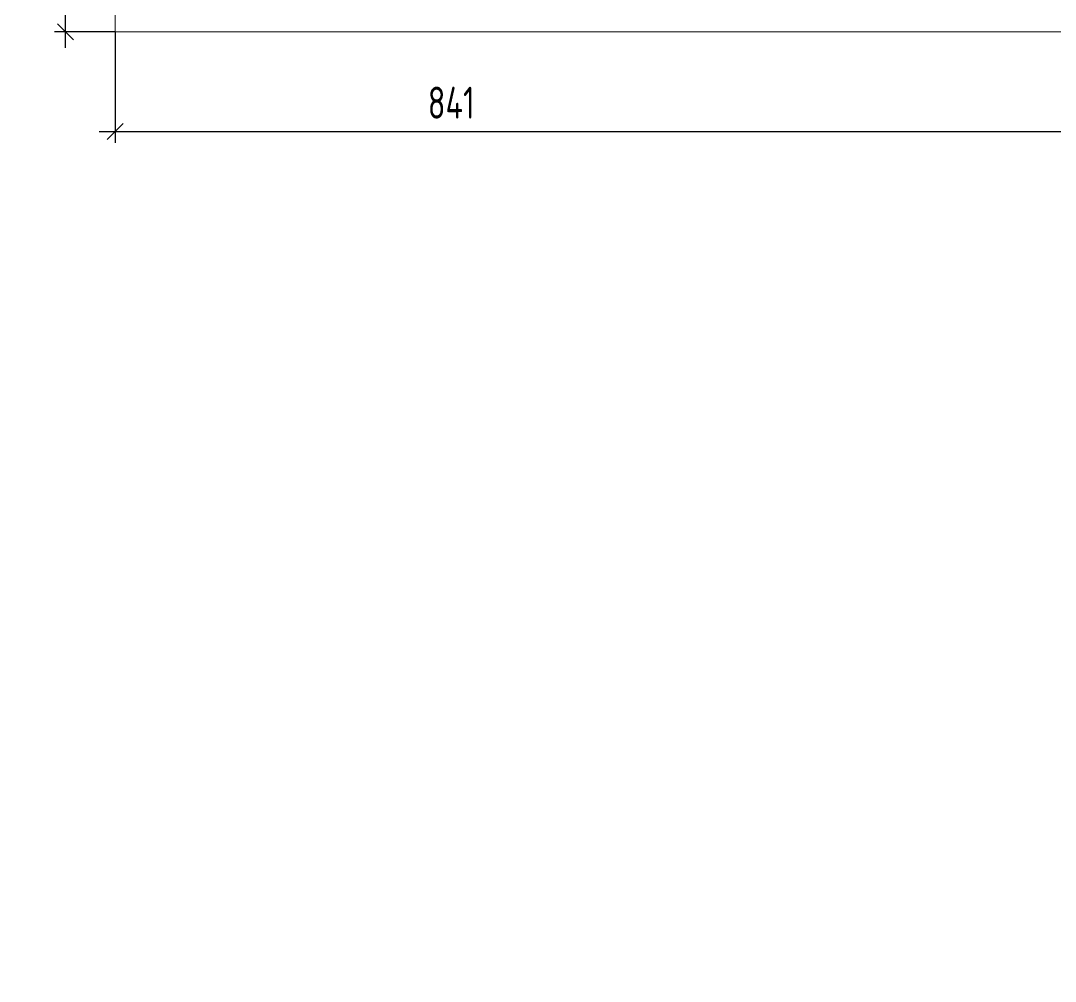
# Model space of a CAD drawing. Header units: millimetres. Extents: x -185251 to 7892985, y -102157 to 319855.
# Drawn here: x -181760 to -149430, y 230300 to 260304 of the extents above; entities that cross this region are included whole.
import ezdxf
from ezdxf import colors
from ezdxf.entities.mleader import LeaderData, LeaderLine
from ezdxf.math import Vec2, Vec3

# ---------------------------------------------------------------- set-up
doc = ezdxf.new("R2010")
doc.units = ezdxf.units.MM
doc.header["$LTSCALE"] = 10
doc.layers.add('013', color=7, linetype='Continuous', lineweight=13)
doc.layers.add('Архитектура', color=251, linetype='Continuous')
doc.layers.get('0').off()
doc.layers.get('0').freeze()
doc.styles.add('GOST', font='isocpeur.TTF')
doc.styles.add('ISOCPEUR', font='isocpeur.TTF', dxfattribs={"width": 0.7})
doc.styles.add('БДА100', font='romand.shx', dxfattribs={"width": 0.7})
doc.dimstyles.new('БДА1', dxfattribs={"dimtxt": 2, "dimasz": 1, "dimexe": 0.7, "dimexo": 0, "dimgap": 0.8, "dimtad": 1, "dimdec": 0, "dimrnd": 1, "dimzin": 0, "dimdsep": 46, "dimtxsty": 'БДА100', "dimblk": 'OBLIQUE', "dimcen": 2, "dimdle": 1, "dimadec": 0, "dimazin": 0, "dimtfac": 1, "dimtdec": 0, "dimtmove": 1, "dimatfit": 3, "dimldrblk": 'NONE', "dimfxl": 0.7, "dimtolj": 1, "dimtzin": 0, "dimlwd": -1, "dimlwe": -1, "dimarcsym": 0})

# ---------------------------------------------------------------- blocks, each defined once
blk = doc.blocks.new('_DOTSMALL')
at = {"color": 0, "linetype": 'ByBlock', "const_width": 0.5}
blk.add_lwpolyline([(-0.0625, 0, 1), (0.0625, 0, 1)], format="xyb", close=True, dxfattribs=at)
blk = doc.blocks.new('_Oblique')
at = {"color": 0, "linetype": 'ByBlock', "lineweight": -2}
blk.add_line((-0.5, -0.5), (0.5, 0.5), dxfattribs=at)
blk = doc.blocks.new('*D680')
at = {"layer": 'Defpoints', "color": 0, "transparency": 16777216}
for p, q in [((0, 0), (0, -34.62)), ((841, 0), (841, -34.62)), ((-5, -31.12), (846, -31.12))]:
    blk.add_line(p, q, dxfattribs=at)
at = {"layer": 'Defpoints', "color": 0, "lineweight": 30, "transparency": 16777216}
for p in [(0, 0), (841, 0), (841, -31.12)]:
    blk.add_point(p, dxfattribs=at)
at = {"layer": 'Defpoints', "color": 0, "transparency": 16777216, "xscale": 5, "yscale": 5, "zscale": 5, "rotation": 180}
blk.add_blockref('_Oblique', (0, -31.12), dxfattribs=at)
at = {"layer": 'Defpoints', "color": 0, "transparency": 16777216, "xscale": 5, "yscale": 5, "zscale": 5}
blk.add_blockref('_Oblique', (841, -31.12), dxfattribs=at)
at = {"layer": 'Defpoints', "color": 0, "lineweight": 0, "transparency": 16777216, "insert": (105, -22.12), "char_height": 10, "attachment_point": 5, "style": 'БДА100'}
blk.add_mtext('\\A1;841', dxfattribs=at)
blk = doc.blocks.new('_None')
blk = doc.blocks.new('*D681')
at = {"layer": 'Defpoints', "color": 0, "transparency": 16777216}
for p, q in [((-15.52, -5), (-15.52, 599)), ((0, 594), (-19.02, 594)), ((0, 0), (-19.02, 0))]:
    blk.add_line(p, q, dxfattribs=at)
at = {"layer": 'Defpoints', "color": 0, "lineweight": 30, "transparency": 16777216}
for p in [(-15.52, 594), (0, 594), (0, 0)]:
    blk.add_point(p, dxfattribs=at)
at = {"layer": 'Defpoints', "color": 0, "transparency": 16777216, "xscale": 5, "yscale": 5, "zscale": 5}
for p, rotation in [((-15.52, 594), 90), ((-15.52, 0), 270)]:
    blk.add_blockref('_Oblique', p, dxfattribs=dict(at, rotation=rotation))
at = {"layer": 'Defpoints', "color": 0, "lineweight": 0, "transparency": 16777216, "insert": (-24.52, 148.5), "char_height": 10, "attachment_point": 5, "rotation": 90, "style": 'БДА100'}
blk.add_mtext('\\A1;594', dxfattribs=at)
blk = doc.blocks.new('*U679')
at = {"color": 44, "lineweight": 20, "ltscale": 10}
for p, q in [((0, 594), (0, 0)), ((0, 0), (841, 0))]:
    blk.add_line(p, q, dxfattribs=at)
at = {"color": 44, "lineweight": 13, "style": 'GOST', "oblique": 10, "width": 0.8}
for tag in ['ФОРМАТВЕРТ', 'ФОРМАТГОРИЗ']:
    blk.add_attdef(tag, (789.98, 1.6), '', height=2, dxfattribs=at)
at = {"layer": 'Defpoints', "color": 251, "lineweight": 0}
dim = blk.add_linear_dim(base=(-15.52, 594), p1=(0, 0), p2=(0, 594), angle=90, dimstyle='БДА1', override={"dimscale": 5}, dxfattribs=at)
dim.commit()
dim.dimension.update_dxf_attribs({"geometry": '*D681', "text_midpoint": (-15.52, 148.5), "dimtype": 160})
dim = blk.add_linear_dim(base=(841, -31.12), p1=(0, 0), p2=(841, 0), dimstyle='БДА1', override={"dimscale": 5}, dxfattribs=at)
dim.commit()
dim.dimension.update_dxf_attribs({"geometry": '*D680', "text_midpoint": (105, -31.12), "dimtype": 160})

msp = doc.modelspace()

# ---------------------------------------------------------------- block references
at = {"layer": '013', "xscale": 100, "yscale": 100, "zscale": 100}
msp.add_blockref('*U679', (-178804.9, 259955.4), dxfattribs=at)

# ---------------------------------------------------------------- leaders
at = {"layer": 'Архитектура', "lineweight": 25, "transparency": 33554684}
ml = msp.add_multileader_mtext('Standard', dxfattribs=at)
ml.set_content('+13,700', color=256, style='ISOCPEUR')
ml.set_leader_properties(color=256, linetype='Continuous', lineweight=-1)
ml.set_arrow_properties(name='DOTSMALL')
ml.build(insert=Vec2(0, 0))
ml.multileader.update_dxf_attribs({"has_text_frame": 1, "text_left_attachment_type": 4, "text_right_attachment_type": 4, "dogleg_length": 100, "arrow_head_size": 180})
ctx = ml.context
ctx.base_point, ctx.char_height, ctx.arrow_head_size, ctx.landing_gap_size, ctx.plane_origin = Vec3(-153128.5, 305780.9), 250, 180, 50, Vec3(-155938.5, 304929.3)
ctx.left_attachment, ctx.right_attachment = 4, 4
notes = []
notes.append((ctx, [(0, (0, 0, 0), (0, 0), (1, 0), 1, [])]))
ctx.mtext.insert, ctx.mtext.width, ctx.mtext.line_spacing_style, ctx.mtext.flow_direction = Vec3(-153078.5, 306114.2), 852.697, 2, 5
ml = msp.add_multileader_mtext('Standard', dxfattribs=at)
ml.set_content('Л.2', color=256, style='ISOCPEUR')
ml.set_leader_properties(color=256, linetype='Continuous', lineweight=-1)
ml.set_arrow_properties(name='DOTSMALL')
ml.build(insert=Vec2(0, 0))
ml.multileader.update_dxf_attribs({"has_text_frame": 1, "text_left_attachment_type": 4, "text_right_attachment_type": 4, "dogleg_length": 100, "arrow_head_size": 180})
ctx = ml.context
ctx.base_point, ctx.char_height, ctx.arrow_head_size, ctx.landing_gap_size, ctx.plane_origin = Vec3(-155818.3, 305092.3, 0), 250, 180, 50, Vec3(-91789.1, 292800.5, 0)
ctx.left_attachment, ctx.right_attachment = 4, 4
notes.append((ctx, [(0, (0, 0, 0), (0, 0), (1, 0), 1, [])]))
ctx.mtext.insert, ctx.mtext.width, ctx.mtext.line_spacing_style, ctx.mtext.flow_direction = Vec3(-155768.3, 305425.7, 0), 852.697, 2, 5
ml = msp.add_multileader_mtext('Standard', dxfattribs=at)
ml.set_content('+15,850', color=256, style='ISOCPEUR')
ml.set_leader_properties(color=256, linetype='Continuous', lineweight=-1)
ml.set_arrow_properties(name='DOTSMALL')
ml.build(insert=Vec2(0, 0))
ml.multileader.update_dxf_attribs({"has_text_frame": 1, "text_left_attachment_type": 4, "text_right_attachment_type": 4, "dogleg_length": 100, "arrow_head_size": 180})
ctx = ml.context
ctx.base_point, ctx.char_height, ctx.arrow_head_size, ctx.landing_gap_size, ctx.plane_origin = Vec3(-153165, 299863.7), 250, 180, 50, Vec3(-154468.2, 298656.1)
ctx.left_attachment, ctx.right_attachment = 4, 4
notes.append((ctx, [(0, (0, 0, 0), (0, 0), (1, 0), 1, [])]))
ctx.mtext.insert, ctx.mtext.width, ctx.mtext.defined_height, ctx.mtext.line_spacing_style, ctx.mtext.flow_direction = Vec3(-153115, 300197), 696.035, 776.5, 2, 5
for ctx, leaders in notes:
    for number, flags, end, landing, length, lines in leaders:
        leader = LeaderData()
        leader.index, (leader.has_last_leader_line, leader.has_dogleg_vector, leader.attachment_direction) = number, flags
        leader.last_leader_point, leader.dogleg_vector, leader.dogleg_length = Vec3(end), Vec3(landing), length
        for number, points, colour, breaks in lines:
            line = LeaderLine()
            line.index, line.vertices, line.color, line.breaks = number, Vec3.list(points), colors.encode_raw_color(colour), breaks
            leader.lines.append(line)
        ctx.leaders.append(leader)

doc.saveas('drawing.dxf')
